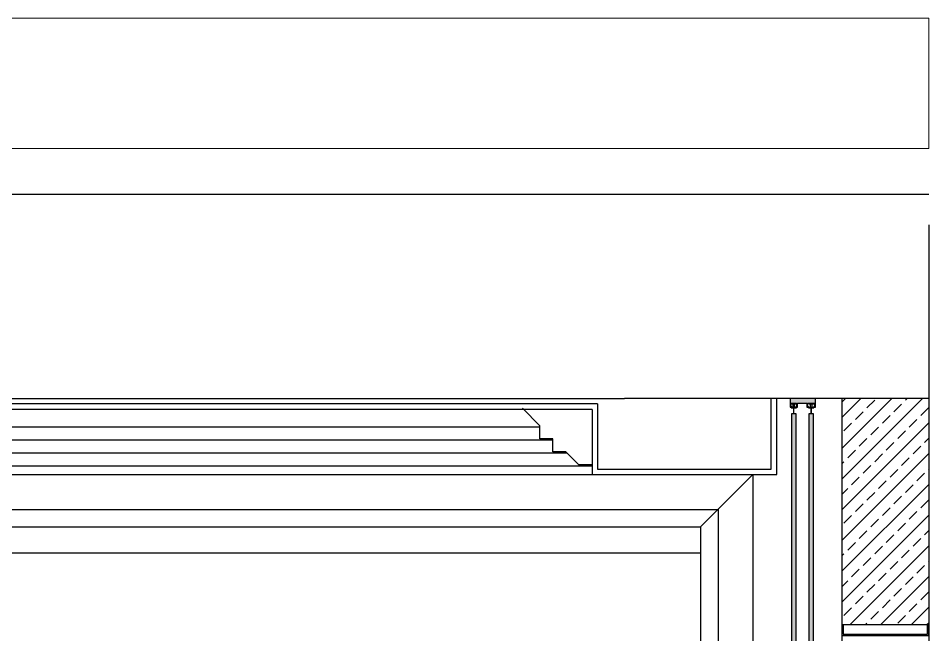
# Model space of a CAD drawing. Header units: centimetres. Extents: x -3207095 to 15275363, y -32656 to 4798027.
# Drawn here: x 710860.6 to 711174.9, y 4438245.1 to 4438457.9 of the extents above; entities that cross this region are included whole.
import ezdxf

# ---------------------------------------------------------------- set-up
doc = ezdxf.new("R2010")
doc.units = ezdxf.units.CM
doc.linetypes.add('DUZ', pattern=[500, 500])
doc.layers.get('0').update_dxf_attribs({"color": 1, "linetype": 'DUZ'})
for name, color, linetype in [('a_asmatavan', 200, 'Continuous'), ('a_duvar_gazbeton', 3, 'Continuous'), ('a_duvar_kagidi', 33, 'Continuous'), ('a_duvar_tarama', 253, 'Continuous'), ('a_gorunus', 233, 'Continuous'), ('a_kolon', 4, 'Continuous'), ('a_mobilya', 1, 'Continuous'), ('a_pencere', 5, 'Continuous'), ('a_zemin_kaplama', 30, 'Continuous')]:
    doc.layers.add(name, color=color, linetype=linetype)
doc.layers.add('iç duvar', color=7, linetype='Continuous', lineweight=50)

# ---------------------------------------------------------------- blocks, each defined once
blk = doc.blocks.new('a_cerceve')
blk.add_line((4625, 2559.999999999999), (4745, 2679.999999999999))
for points in [[(0, 0), (0, 2679.999999999999), (4745, 2679.999999999999), (4745, 0)], [(80, 0), (80, 2599.999999999999), (4665, 2599.999999999999), (4665, 0)], [(120, 0), (120, 2559.999999999999), (4625, 2559.999999999999), (4625, 4.547473508864641e-13)]]:
    blk.add_lwpolyline(points)
blk = doc.blocks.new('a_perde_kesit')
h = blk.add_hatch(color=255)
h.paths.add_polyline_path([(29.25000000002183, 9.094947017729282e-13), (-29.2500000000291, 0), (-29.2500000000291, -20.00000000000091), (-25.25000000001455, -20), (-25.25000000001455, -18.0000000000291), (-27.25000000005821, -18.0000000000291), (-27.25000000005821, -10.99999999998545), (-11.25, -10.99999999998545), (-11.25, -18.00000000002819), (-13.2499999999709, -18.0000000000291), (-13.2499999999709, -20), (-9.250000000029104, -20), (-9.250000000029104, -10.99999999998545), (12.24999999991269, -10.99999999998545), (12.24999999991269, -20), (16.25, -20), (16.25, -18.0000000000291), (14.24999999995634, -18.0000000000291), (14.24999999995634, -10.99999999998545), (27.24999999998545, -10.99999999998545), (27.24999999998545, -18.0000000000291), (25.24999999994179, -18.0000000000291), (25.24999999994179, -20), (29.24999999995634, -20.00000000000091)])
h.paths.add_polyline_path([(-17.25000000002183, -12.5), (-21.25000000003638, -12.5), (-21.25000000003638, -20.50000000003001), (-17.25000000002183, -20.50000000003092)])
h.paths.add_polyline_path([(22.74999999997817, -12.50000000000091), (18.74999999996362, -12.50000000000091), (18.74999999996362, -20.5000000000291), (22.74999999997817, -20.50000000003001)])
h.paths.add_polyline_path([(26.74999999999272, -11.50000000001364), (14.74999999998545, -11.50000000001364), (14.74999999998545, -12.50000000000091), (26.74999999999272, -12.50000000000091)], flags=17)
h.paths.add_polyline_path([(-13.25000000000728, -11.50000000001364), (-25.25000000001455, -11.50000000001455), (-25.25000000001455, -12.50000000000091), (-13.25000000000728, -12.49999999999909)], flags=17)
h.paths.add_polyline_path([(-13.25000000000728, -20.5000000000291), (-25.25000000001455, -20.50000000003001), (-25.25000000000728, -21.50000000001364), (-13.25000000000728, -21.50000000001455)])
h.paths.add_polyline_path([(-18.75000000003638, -21.50000000001455), (-19.75000000002183, -21.50000000001455), (-19.75000000002183, -33.5000000000573), (-18.75000000003638, -33.5000000000573)])
h.paths.add_polyline_path([(26.75, -20.5000000000291), (14.74999999998545, -20.5000000000291), (14.74999999998545, -21.50000000001455), (26.74999999999272, -21.50000000001455)])
h.paths.add_polyline_path([(21.24999999996362, -21.50000000001364), (20.24999999998545, -21.50000000001364), (20.24999999997817, -33.50000000005821), (21.24999999996362, -33.5000000000573)])
for points in [[(29.2500000000291, 0), (29.24999999995634, -20), (25.24999999994179, -20), (25.24999999994179, -18.0000000000291), (27.24999999998545, -18.0000000000291), (27.24999999998545, -10.99999999998545), (14.24999999995634, -10.99999999998545), (14.24999999995634, -18.0000000000291), (16.25, -18.0000000000291), (16.25, -20), (12.24999999991269, -20), (12.24999999991269, -10.99999999998545), (-9.250000000029104, -10.99999999998545), (-9.250000000029104, -20), (-13.2499999999709, -20), (-13.2499999999709, -18.0000000000291), (-11.25, -18.0000000000291), (-11.25, -10.99999999998545), (-27.25000000005821, -10.99999999998545), (-27.25000000005821, -18.0000000000291), (-25.25000000001455, -18.0000000000291), (-25.25000000001455, -20), (-29.2500000000291, -20), (-29.2500000000291, 0), (29.2500000000291, 0)], [(-14.71884820013656, -2780.000000000073), (-14.7188482000638, -34.50000000004366), (-23.78115179984889, -34.50000000004366), (-23.78115179992164, -2780.000000000073)], [(25.28115179979068, -2780.000000000073), (25.28115179986344, -34.50000000004366), (16.21884820007836, -34.50000000004366), (16.2188482000056, -2780.000000000073)]]:
    blk.add_lwpolyline(points)
for points in [[(-13.25000000000728, -12.5), (-25.25000000001455, -12.5), (-25.25000000001455, -11.50000000001455), (-13.25000000000728, -11.50000000001455)], [(-13.25000000000728, -21.50000000001455), (-25.25000000001455, -21.50000000001455), (-25.25000000001455, -20.5000000000291), (-13.25000000000728, -20.5000000000291)], [(-17.25000000002183, -20.5000000000291), (-21.25000000003638, -20.5000000000291), (-21.25000000003638, -12.5), (-17.25000000002183, -12.5)], [(26.74999999999272, -12.5), (14.74999999998545, -12.5), (14.74999999998545, -11.50000000001455), (26.74999999999272, -11.50000000001455)], [(26.74999999999272, -21.50000000001455), (14.74999999998545, -21.50000000001455), (14.74999999998545, -20.5000000000291), (26.74999999999272, -20.5000000000291)], [(22.74999999997817, -20.5000000000291), (18.74999999996362, -20.5000000000291), (18.74999999996362, -12.5), (22.74999999997817, -12.5)], [(-19.75000000002183, -33.50000000005821), (-19.75000000002183, -21.50000000001455), (-18.75000000003638, -21.50000000001455), (-18.75000000003638, -33.50000000005821)], [(20.24999999997817, -33.50000000005821), (20.24999999997817, -21.50000000001455), (21.24999999996362, -21.50000000001455), (21.24999999996362, -33.50000000005821)]]:
    blk.add_lwpolyline(points, close=True)
at = {"color": 255}
for points in [[(-23.78115179992164, -2780.000000000073), (-14.7188482000638, -2780.000000000073), (-23.78115179984889, -34.50000000004366), (-14.7188482000638, -34.50000000004366)], [(16.2188482000056, -2780.000000000073), (25.28115179986344, -2780.000000000073), (16.21884820007836, -34.50000000004366), (25.28115179986344, -34.50000000004366)]]:
    blk.add_solid(points, dxfattribs=at)

msp = doc.modelspace()

# ---------------------------------------------------------------- hatches: boundary and pattern name
at = {"layer": 'a_duvar_tarama'}
h = msp.add_hatch(dxfattribs=at)
h.set_pattern_fill('ANSI33', color=256, scale=29.9999999998863, style=0)
h.set_pattern_definition([(45, (707477.0800418563, 4439202.433933398), (-5.303300858879006, 5.303300858879008), []), (45, (707482.3833427061, 4439202.433933398), (-5.303300858879006, 5.303300858879008), [3.749999999985789, -1.874999999992894])])
h.paths.add_polyline_path([(711144.9284083564, 4438248.642029334), (711174.9284083566, 4438248.642029334), (711174.9284083566, 4438326.642029334), (711144.9284083564, 4438326.642029334)])

# ---------------------------------------------------------------- linework, layer by layer
at = {"layer": 'a_asmatavan'}
for p, q in [((711120.5534083566, 4438302.267029334), (711120.5534083566, 4438326.642029334)), ((711122.4284083564, 4438300.392029336), (711122.4284083564, 4438326.642029334)), ((711060.5534083568, 4438324.767029334), (710464.3034083592, 4438324.767029334)), ((711058.6784083571, 4438322.892029334), (710466.178408359, 4438322.892029334)), ((711058.6784083571, 4438322.892029334), (711058.6784083571, 4438300.392029336)), ((711060.5534083568, 4438324.767029334), (711060.5534083568, 4438302.267029334)), ((711060.5534083568, 4438302.267029334), (711120.5534083566, 4438302.267029334)), ((711058.6784083571, 4438300.392029336), (711122.4284083564, 4438300.392029336))]:
    msp.add_line(p, q, dxfattribs=at)
msp.add_lwpolyline([(711058.6784083571, 4438303.767029334), (711054.1784083571, 4438303.767029334), (711054.1784083571, 4438303.767029334), (711054.1784083571, 4438303.767029334), (711049.6784083571, 4438308.267029332), (711045.1784083571, 4438308.267029332), (711045.1784083571, 4438312.767029334), (711040.6784083571, 4438312.767029334), (711040.6784083571, 4438317.267029334), (711034.6784083573, 4438323.267029334)], dxfattribs=at)
at = {"layer": 'a_duvar_gazbeton'}
for p, q in [((711144.9284083564, 4438326.642029334), (711144.9284083564, 4437887.892029334)), ((711174.9284083566, 4438326.642029334), (711174.9284083566, 4437887.892029334)), ((711144.9284083564, 4438248.642029334), (711174.9284083566, 4438248.642029334))]:
    msp.add_line(p, q, dxfattribs=at)
at = {"layer": 'a_duvar_kagidi'}
msp.add_line((710420.428408359, 4438273.392029334), (711096.1784083568, 4438273.392029334), dxfattribs=at)
at = {"layer": 'a_gorunus'}
for p, q in [((710402.428408359, 4438326.642029334), (711069.9284083568, 4438326.642029334)), ((710484.178408359, 4438316.892029332), (711040.6784083571, 4438316.892029332)), ((710484.178408359, 4438312.392029334), (711045.1784083571, 4438312.392029334)), ((710479.678408359, 4438307.892029334), (711050.0534083571, 4438307.892029334)), ((710470.678408359, 4438303.392029334), (711058.6784083571, 4438303.392029334)), ((710466.178408359, 4438300.392029336), (711058.6784083571, 4438300.392029336))]:
    msp.add_line(p, q, dxfattribs=at)
at = {"layer": 'a_kolon'}
for p, q in [((711174.9284083566, 4438386.642029334), (711174.9284083566, 4438326.642029334)), ((711174.9284083566, 4438326.642029334), (711069.9284083568, 4438326.642029334))]:
    msp.add_line(p, q, dxfattribs=at)
at = {"layer": 'a_pencere'}
for points in [[(711144.9284083564, 4438248.642029334), (711144.9284083564, 4438244.892029332), (711174.9284083566, 4438244.892029332), (711174.9284083566, 4438248.642029334)], [(711145.3784083566, 4438248.642029334), (711145.3784083566, 4438245.342029335), (711174.4784083567, 4438245.342029335), (711174.4784083567, 4438248.642029334)]]:
    msp.add_lwpolyline(points, dxfattribs=at)
at = {"layer": 'a_zemin_kaplama'}
msp.add_line((709884.928408361, 4438397.142029332), (711174.9284083566, 4438397.142029334), dxfattribs=at)
at = {"layer": 'iç duvar', "color": 7, "lineweight": 18}
for p, q in [((709608.649789135, 4438457.89202933), (711174.9284083566, 4438457.89202933)), ((709608.649789135, 4438412.892029332), (711174.9284083566, 4438412.892029332))]:
    msp.add_line(p, q, dxfattribs=at)
msp.add_lwpolyline([(709608.649789135, 4438457.89202933), (711174.9284083566, 4438457.89202933), (711174.9284083566, 4438412.892029332), (709608.649789135, 4438412.892029332)], dxfattribs=at)

# ---------------------------------------------------------------- block references
at = {"layer": 'a_mobilya', "yscale": 0.1499999999994315, "zscale": 0.1499999999994315}
for name, p, xscale in [('a_perde_kesit', (711131.4284083564, 4438326.642029334), -0.1499999999994315), ('a_cerceve', (710402.428408359, 4437898.392029336), 0.1499999999994315)]:
    msp.add_blockref(name, p, dxfattribs=dict(at, xscale=xscale))

doc.saveas('drawing.dxf')
